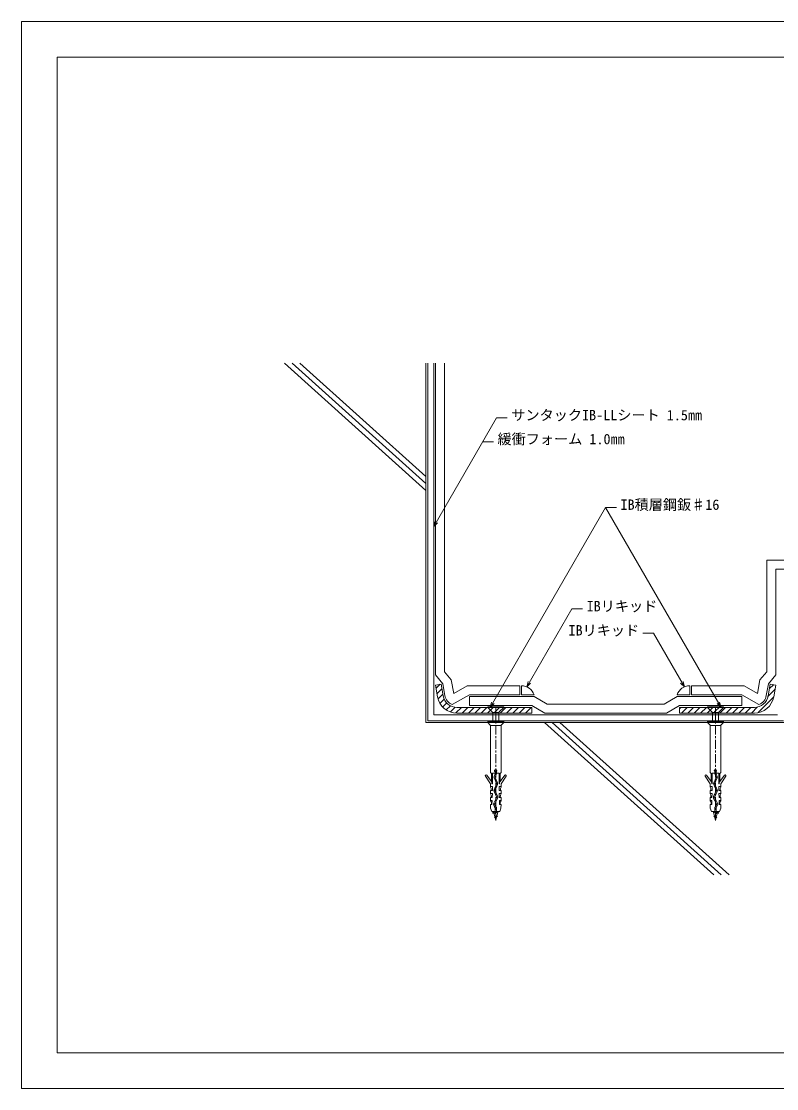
# Model space of a CAD drawing. Units: millimetres, scale not verified. Extents: x -840 to 840, y -594 to 594.
# Drawn here: x -840 to 1, y -594 to 594 of the extents above; entities that cross this region are included whole.
import ezdxf
from ezdxf.enums import TextEntityAlignment as Align

# ---------------------------------------------------------------- set-up
doc = ezdxf.new("R2010")
doc.units = ezdxf.units.MM
doc.header["$LTSCALE"] = 2
doc.linetypes.add('CHAIN1', pattern=[8, 5, -1, 1, -1])
for name, color, linetype, lineweight in [('0-0_輪郭線', 2, 'Continuous', 9), ('0-1_図面枠', 7, 'Continuous', 9), ('0-2_文字', 5, 'Continuous', 9), ('0-6_躯体', 7, 'Continuous', 9), ('0-7_IBｼｰﾄ', 7, 'Continuous', 9), ('0-8_IBリキッド', 7, 'Continuous', 9), ('0-9_部材(積層鋼板)', 4, 'Continuous', 9), ('0-A_部材(ﾋﾞｽ類)', 7, 'Continuous', 9), ('0-B_中心線', 2, 'CHAIN1', 9), ('0-C_寸法線', 7, 'Continuous', 9), ('0-D_緩衝フォーム', 7, 'Continuous', 9)]:
    doc.layers.add(name, color=color, linetype=linetype, lineweight=lineweight)
doc.styles.add('ＭＳ ゴシック', font='')
doc.styles.get('ＭＳ ゴシック').set_extended_font_data('MS Gothic')

msp = doc.modelspace()

# ---------------------------------------------------------------- linework, layer by layer
at = {"layer": '0-0_輪郭線'}
msp.add_lwpolyline([(800, 554), (-800, 554), (-800, -554), (800, -554)], close=True, dxfattribs=at)
at = {"layer": '0-1_図面枠'}
msp.add_lwpolyline([(840, -594), (840, 594), (-840, 594), (-840, -594)], close=True, dxfattribs=at)
at = {"layer": '0-6_躯体'}
for p, q in [((-547.125, 213.431), (-389.738, 71.768)), ((-538.552, 213.431), (-389.738, 79.403)), ((-529.997, 213.431), (-389.738, 87.236)), ((-389.738, -186.569), (-389.738, 213.431)), ((-257.669, -186.569), (-69.47, -355.966)), ((-249.095, -186.569), (-61.01, -355.966)), ((-240.54, -186.569), (-52.265, -355.966))]:
    msp.add_line(p, q, dxfattribs=at)
msp.add_lwpolyline([(-389.738, -186.569), (10.262, -186.569), (10.262, -26.569), (310.262, -26.569)], dxfattribs=at)
at = {"layer": '0-7_IBｼｰﾄ'}
for p, q in [((-379.071, -133.56), (-379.071, 213.431)), ((-369.071, -129.92), (-369.071, 213.431)), ((-10.405, -5.902), (310.262, -5.902)), ((-10.405, -129.92), (-10.405, -5.902)), ((-0.405, -15.902), (310.262, -15.902)), ((-0.405, -133.56), (-0.405, -15.902)), ((-361.482, -138.965), (-369.071, -129.92)), ((-17.994, -138.965), (-10.405, -129.92)), ((-0.405, -133.56), (-0.405, -129.127)), ((-358.807, -154.134), (-361.482, -138.965)), ((-20.669, -154.134), (-17.994, -138.965)), ((-358.807, -154.134), (-343.972, -145.569)), ((-343.972, -145.569), (-285.311, -145.569)), ((-285.311, -155.569), (-285.311, -145.569)), ((-35.504, -145.569), (-94.165, -145.569)), ((-94.165, -155.569), (-94.165, -145.569)), ((-20.669, -154.134), (-35.504, -145.569)), ((-360.362, -166.578), (-341.293, -155.569)), ((-341.293, -155.569), (-285.311, -155.569)), ((-269.311, -157.569), (-254.877, -165.902)), ((-254.877, -165.902), (-124.598, -165.902)), ((-110.165, -157.569), (-124.598, -165.902)), ((-38.183, -155.569), (-94.165, -155.569)), ((-19.114, -166.578), (-38.183, -155.569)), ((-271.991, -167.569), (-341.293, -167.569)), ((-271.991, -167.569), (-257.557, -175.902)), ((-257.557, -175.902), (-121.919, -175.902)), ((-107.485, -167.569), (-121.919, -175.902)), ((-107.485, -167.569), (-38.183, -167.569))]:
    msp.add_line(p, q, dxfattribs=at)
for points in [[(-368.555, -156.44), (-370.864, -143.341), (-379.071, -133.56)], [(-10.921, -156.44), (-8.611, -143.341), (-0.405, -133.56)], [(-341.293, -167.569), (-341.293, -157.569), (-269.311, -157.569)], [(-38.183, -167.569), (-38.183, -157.569), (-110.165, -157.569)]]:
    msp.add_lwpolyline(points, dxfattribs=at)
for centre, start, end in [((-355.293, -154.102), 190, 247.88812), ((-24.183, -154.102), 292.11188, 350)]:
    msp.add_arc(centre, 13.467, start, end, dxfattribs=at)
at = {"layer": '0-8_IBリキッド'}
for p, q in [((-283.311, -155.569), (-283.311, -145.569)), ((-96.165, -155.569), (-96.165, -145.569)), ((-283.311, -155.569), (-269.311, -155.569)), ((-96.165, -155.569), (-110.165, -155.569))]:
    msp.add_line(p, q, dxfattribs=at)
for centre, start, end in [((-283.311, -160.369), 18.92464, 90), ((-96.165, -160.369), 90, 161.07536)]:
    msp.add_arc(centre, 14.8, start, end, dxfattribs=at)
at = {"layer": '0-9_部材(積層鋼板)'}
for p, q in [((-378.452, -148.297), (-374.059, -143.904)), ((-377.392, -154.308), (-371.925, -148.841)), ((-9.191, -157.683), (-1.284, -149.775)), ((-7.578, -148.998), (-2.923, -144.344)), ((-376.157, -160.144), (-370.865, -154.852)), ((-374.078, -165.136), (-369.352, -160.41)), ((-370.989, -169.118), (-366.528, -164.657)), ((-19.866, -175.428), (-2.857, -158.419)), ((-367.127, -172.327), (-362.528, -167.728)), ((-362.407, -174.679), (-357.136, -169.407)), ((-356.458, -175.8), (-350.226, -169.569)), ((-355.293, -175.902), (-311.991, -175.902)), ((-349.489, -175.902), (-343.155, -169.569)), ((-342.418, -175.902), (-336.084, -169.569)), ((-335.346, -175.902), (-329.013, -169.569)), ((-328.275, -175.902), (-321.942, -169.569)), ((-321.204, -175.902), (-314.871, -169.569)), ((-307.062, -175.902), (-300.729, -169.569)), ((-299.991, -175.902), (-293.658, -169.569)), ((-292.92, -175.902), (-286.587, -169.569)), ((-285.849, -175.902), (-279.516, -169.569)), ((-278.778, -175.902), (-272.445, -169.569)), ((-107.485, -171.124), (-105.93, -169.569)), ((-105.192, -175.902), (-98.859, -169.569)), ((-98.121, -175.902), (-91.788, -169.569)), ((-91.05, -175.902), (-84.717, -169.569)), ((-83.979, -175.902), (-77.646, -169.569)), ((-76.908, -175.902), (-70.575, -169.569)), ((-24.183, -175.902), (-67.485, -175.902)), ((-62.766, -175.902), (-56.433, -169.569)), ((-55.695, -175.902), (-49.362, -169.569)), ((-48.624, -175.902), (-42.291, -169.569)), ((-41.553, -175.902), (-35.219, -169.569)), ((-34.482, -175.902), (-28.148, -169.569)), ((-27.411, -175.902), (-20.603, -169.094))]:
    msp.add_line(p, q, dxfattribs=at)
for points in [[(-370.524, -156.788), (-372.834, -143.688), (-379.071, -144.788), (-376.761, -157.887)], [(-8.951, -156.788), (-6.642, -143.688), (-0.405, -144.788), (-2.714, -157.887)], [(-311.991, -175.902), (-311.991, -169.569), (-355.293, -169.569)], [(-314.133, -175.902), (-311.991, -173.759), (-307.8, -169.569)], [(-69.837, -175.902), (-67.485, -173.55), (-63.504, -169.569)], [(-67.485, -175.902), (-67.485, -169.569), (-24.183, -169.569)]]:
    msp.add_lwpolyline(points, dxfattribs=at)
at = {"layer": '0-9_部材(積層鋼板)', "color": 7}
for points in [[(-370.524, -156.788), (-372.834, -143.688), (-379.071, -144.788), (-376.761, -157.887)], [(-8.951, -156.788), (-6.642, -143.688), (-0.405, -144.788), (-2.714, -157.887)], [(-355.293, -175.902), (-271.991, -175.902), (-271.991, -169.569), (-355.293, -169.569)], [(-24.183, -175.902), (-107.485, -175.902), (-107.485, -169.569), (-24.183, -169.569)]]:
    msp.add_lwpolyline(points, dxfattribs=at)
at = {"layer": '0-9_部材(積層鋼板)'}
for points in [[(-271.991, -175.902), (-271.991, -169.569), (-311.991, -169.569), (-311.991, -175.902)], [(-107.485, -175.902), (-107.485, -169.569), (-67.485, -169.569), (-67.485, -175.902)]]:
    msp.add_lwpolyline(points, close=True, dxfattribs=at)
for centre, radius, start, end in [((-355.293, -154.102), 21.8, 190, 270), ((-355.293, -154.102), 15.467, 190, 270), ((-24.183, -154.102), 15.467, 270, 350), ((-24.183, -154.102), 21.8, 270, 350)]:
    msp.add_arc(centre, radius, start, end, dxfattribs=at)
at = {"layer": '0-9_部材(積層鋼板)', "color": 7}
for centre, radius, start, end in [((-355.293, -154.102), 21.8, 190, 270), ((-355.293, -154.102), 15.467, 190, 270), ((-24.183, -154.102), 15.467, 270, 350), ((-24.183, -154.102), 21.8, 270, 350)]:
    msp.add_arc(centre, radius, start, end, dxfattribs=at)
at = {"layer": '0-A_部材(ﾋﾞｽ類)'}
for p, q in [((-320.991, -169.569), (-302.991, -169.569)), ((-308.651, -175.229), (-315.331, -175.229)), ((-315.331, -185.365), (-315.331, -176.057)), ((-308.651, -176.057), (-308.651, -185.365)), ((-58.485, -169.569), (-76.485, -169.569)), ((-70.825, -175.229), (-64.145, -175.229)), ((-70.825, -176.057), (-70.825, -185.365)), ((-64.145, -185.365), (-64.145, -176.057)), ((-320.985, -186.569), (-302.996, -186.569)), ((-305.991, -189.599), (-317.991, -189.599)), ((-58.491, -186.569), (-76.479, -186.569)), ((-73.485, -189.599), (-61.485, -189.599)), ((-312.82, -243.626), (-313.958, -246.474)), ((-313.911, -248.208), (-311.215, -254.023)), ((-312.735, -243.596), (-313.896, -246.497)), ((-313.851, -248.18), (-311.155, -253.995)), ((-312.725, -246.967), (-311.583, -244.111)), ((-310.182, -253.532), (-312.717, -247.627)), ((-312.687, -241.423), (-312.687, -243.005)), ((-312.664, -246.991), (-311.503, -244.089)), ((-310.121, -253.506), (-312.656, -247.601)), ((-312.621, -241.385), (-312.621, -243.005)), ((-311.36, -243.005), (-311.36, -241.385)), ((-311.294, -243.005), (-311.294, -241.423)), ((-69.355, -253.506), (-66.819, -247.601)), ((-69.294, -253.532), (-66.759, -247.627)), ((-65.625, -248.18), (-68.321, -253.995)), ((-65.565, -248.208), (-68.26, -254.023)), ((-68.182, -243.005), (-68.182, -241.423)), ((-68.115, -243.005), (-68.115, -241.385)), ((-66.812, -246.991), (-67.973, -244.089)), ((-66.75, -246.967), (-67.892, -244.111)), ((-66.855, -241.385), (-66.855, -243.005)), ((-66.788, -241.423), (-66.788, -243.005)), ((-66.741, -243.596), (-65.58, -246.497)), ((-66.656, -243.626), (-65.518, -246.474)), ((-316.35, -252.575), (-316.746, -252.058)), ((-311.201, -254.941), (-313.938, -261.338)), ((-311.14, -254.967), (-313.877, -261.364)), ((-312.916, -261.779), (-310.175, -255.447)), ((-312.856, -261.806), (-310.114, -255.473)), ((-307.631, -252.575), (-307.235, -252.058)), ((-71.845, -252.575), (-72.24, -252.058)), ((-66.62, -261.806), (-69.362, -255.473)), ((-66.559, -261.779), (-69.301, -255.447)), ((-68.335, -254.967), (-65.599, -261.364)), ((-68.274, -254.941), (-65.538, -261.338)), ((-63.125, -252.575), (-62.73, -252.058)), ((-311.238, -270.365), (-314.333, -276.21)), ((-311.181, -270.399), (-314.275, -276.242)), ((-313.921, -263.098), (-311.164, -269.227)), ((-313.861, -263.07), (-311.104, -269.198)), ((-313.168, -276.796), (-309.995, -270.86)), ((-313.11, -276.828), (-309.937, -270.891)), ((-310.008, -268.582), (-312.903, -262.555)), ((-309.939, -268.57), (-312.844, -262.526)), ((-66.366, -276.828), (-69.539, -270.891)), ((-69.536, -268.57), (-66.632, -262.526)), ((-66.308, -276.796), (-69.481, -270.86)), ((-69.468, -268.582), (-66.572, -262.555)), ((-65.615, -263.07), (-68.371, -269.198)), ((-65.554, -263.098), (-68.312, -269.227)), ((-68.295, -270.399), (-65.201, -276.242)), ((-68.238, -270.365), (-65.143, -276.21)), ((-314.332, -278.51), (-312.881, -281.245)), ((-314.274, -278.479), (-312.823, -281.214)), ((-311.7, -280.581), (-313.155, -277.946)), ((-311.642, -280.548), (-313.097, -277.914)), ((-312.637, -281.96), (-312.703, -281.96)), ((-312.703, -281.96), (-312.664, -285.365)), ((-311.278, -281.96), (-311.344, -281.96)), ((-311.318, -285.365), (-311.278, -281.96)), ((-68.198, -281.96), (-68.131, -281.96)), ((-68.158, -285.365), (-68.198, -281.96)), ((-67.834, -280.548), (-66.378, -277.914)), ((-67.776, -280.581), (-66.321, -277.946)), ((-66.839, -281.96), (-66.773, -281.96)), ((-66.773, -281.96), (-66.812, -285.365)), ((-65.202, -278.479), (-66.653, -281.214)), ((-65.144, -278.51), (-66.595, -281.245)), ((-309.644, -285.365), (-315.666, -287.468)), ((-310.217, -285.365), (-315.666, -287.268)), ((-314.577, -285.365), (-314.405, -286.007)), ((-309.405, -285.365), (-313.824, -288.175)), ((-310.094, -290.918), (-313.374, -292.062)), ((-310.094, -291.118), (-313.374, -292.262)), ((-310.724, -290.288), (-312.907, -291.595)), ((-311.044, -291.483), (-312.655, -292.538)), ((-70.071, -285.365), (-65.652, -288.175)), ((-69.831, -285.365), (-63.81, -287.468)), ((-69.382, -290.918), (-66.102, -292.062)), ((-69.382, -291.118), (-66.102, -292.262)), ((-69.259, -285.365), (-63.81, -287.268)), ((-68.752, -290.288), (-66.568, -291.595)), ((-68.432, -291.483), (-66.821, -292.538)), ((-64.899, -285.365), (-65.071, -286.007))]:
    msp.add_line(p, q, dxfattribs=at)
for points in [[(-315.916, -174.643), (-320.991, -169.569), (-320.991, -168.969), (-302.991, -168.969), (-302.991, -169.569), (-308.065, -174.643)], [(-63.559, -174.643), (-58.485, -169.569), (-58.485, -168.969), (-76.485, -168.969), (-76.485, -169.569), (-71.411, -174.643)], [(-305.909, -189.482), (-302.996, -186.569), (-302.996, -185.365), (-320.985, -185.365), (-320.985, -186.569), (-318.072, -189.482)], [(-317.955, -189.765), (-317.955, -242.439), (-317.919, -242.439), (-317.777, -242.51), (-317.635, -242.51), (-317.492, -242.581), (-317.076, -242.674)], [(-306.905, -242.674), (-306.489, -242.581), (-306.347, -242.51), (-306.204, -242.51), (-306.062, -242.439), (-306.027, -242.439), (-306.027, -189.765)], [(-73.566, -189.482), (-76.479, -186.569), (-76.479, -185.365), (-58.491, -185.365), (-58.491, -186.569), (-61.404, -189.482)], [(-72.57, -242.674), (-72.987, -242.581), (-73.129, -242.51), (-73.271, -242.51), (-73.414, -242.439), (-73.449, -242.439), (-73.449, -189.765)], [(-61.521, -189.765), (-61.521, -242.439), (-61.557, -242.439), (-61.699, -242.51), (-61.841, -242.51), (-61.983, -242.581), (-62.4, -242.674)], [(-323.487, -246.192), (-317.991, -254.587), (-317.813, -257.787), (-315.679, -257.787), (-315.679, -262.232), (-317.991, -262.232), (-317.813, -265.467), (-315.786, -265.467), (-315.928, -269.876), (-317.991, -269.876), (-317.813, -273.112), (-316.071, -273.112), (-316.213, -277.556), (-317.991, -277.556), (-317.775, -281.837), (-316.491, -285.365), (-307.491, -285.365), (-306.206, -281.837), (-305.991, -277.556), (-307.768, -277.556), (-307.911, -273.112), (-306.168, -273.112), (-305.991, -269.876), (-308.053, -269.876), (-308.195, -265.467), (-306.168, -265.467), (-305.991, -262.232), (-308.302, -262.232), (-308.302, -257.787), (-306.168, -257.787), (-305.991, -254.587), (-300.494, -246.192)], [(-316.746, -243.079), (-316.746, -252.058), (-322.041, -245.127)], [(-312.687, -242.863), (-315.679, -242.863), (-315.679, -254.588), (-316.213, -254.588), (-316.213, -253.082)], [(-311.294, -242.863), (-308.302, -242.863), (-308.302, -254.588), (-307.769, -254.588), (-307.769, -253.082)], [(-301.94, -245.127), (-307.235, -252.058), (-307.235, -243.079)], [(-55.989, -246.192), (-61.485, -254.587), (-61.663, -257.787), (-63.796, -257.787), (-63.796, -262.232), (-61.485, -262.232), (-61.663, -265.467), (-63.69, -265.467), (-63.547, -269.876), (-61.485, -269.876), (-61.663, -273.112), (-63.405, -273.112), (-63.263, -277.556), (-61.485, -277.556), (-61.701, -281.837), (-62.985, -285.365), (-71.985, -285.365), (-73.269, -281.837), (-73.485, -277.556), (-71.707, -277.556), (-71.565, -273.112), (-73.307, -273.112), (-73.485, -269.876), (-71.423, -269.876), (-71.281, -265.467), (-73.307, -265.467), (-73.485, -262.232), (-71.174, -262.232), (-71.174, -257.787), (-73.307, -257.787), (-73.485, -254.587), (-78.982, -246.192)], [(-77.536, -245.127), (-72.24, -252.058), (-72.24, -243.079)], [(-68.182, -242.863), (-71.174, -242.863), (-71.174, -254.588), (-71.707, -254.588), (-71.707, -253.082)], [(-66.788, -242.863), (-63.796, -242.863), (-63.796, -254.588), (-63.263, -254.588), (-63.263, -253.082)], [(-62.73, -243.079), (-62.73, -252.058), (-57.434, -245.127)], [(-317.813, -257.787), (-317.813, -258.285), (-317.208, -259.814), (-317.137, -262.232)], [(-306.168, -257.787), (-306.168, -258.285), (-306.773, -259.814), (-306.844, -262.232)], [(-73.307, -257.787), (-73.307, -258.285), (-72.703, -259.814), (-72.632, -262.232)], [(-61.663, -257.787), (-61.663, -258.285), (-62.267, -259.814), (-62.338, -262.232)], [(-317.031, -269.876), (-317.066, -267.459), (-317.813, -265.859), (-317.813, -265.467)], [(-317.813, -273.112), (-317.813, -273.467), (-316.924, -275.139), (-316.888, -277.556)], [(-306.168, -273.112), (-306.168, -273.467), (-307.057, -275.139), (-307.093, -277.556)], [(-306.951, -269.876), (-306.915, -267.459), (-306.168, -265.859), (-306.168, -265.467)], [(-72.525, -269.876), (-72.561, -267.459), (-73.307, -265.859), (-73.307, -265.467)], [(-73.307, -273.112), (-73.307, -273.467), (-72.418, -275.139), (-72.383, -277.556)], [(-61.663, -273.112), (-61.663, -273.467), (-62.552, -275.139), (-62.587, -277.556)], [(-62.445, -269.876), (-62.41, -267.459), (-61.663, -265.859), (-61.663, -265.467)], [(-312.637, -285.365), (-312.637, -283.411), (-311.344, -283.411), (-311.344, -285.365)], [(-66.839, -285.365), (-66.839, -283.411), (-68.131, -283.411), (-68.131, -285.365)], [(-313.562, -285.365), (-314.405, -286.007), (-315.666, -287.268), (-315.666, -287.468), (-313.824, -288.175), (-312.907, -291.595), (-313.374, -292.062), (-313.374, -292.262), (-312.655, -292.538), (-311.991, -295.016), (-311.044, -291.483), (-310.094, -291.118), (-310.094, -290.918), (-310.724, -290.288), (-309.405, -285.365)], [(-65.914, -285.365), (-65.071, -286.007), (-63.81, -287.268), (-63.81, -287.468), (-65.652, -288.175), (-66.568, -291.595), (-66.102, -292.062), (-66.102, -292.262), (-66.821, -292.538), (-67.485, -295.016), (-68.432, -291.483), (-69.382, -291.118), (-69.382, -290.918), (-68.752, -290.288), (-70.071, -285.365)]]:
    msp.add_lwpolyline(points, dxfattribs=at)
for centre, radius, start, end in [((-317.331, -176.057), 2, 0, 45), ((-306.651, -176.057), 2, 135, 180), ((-72.825, -176.057), 2, 0, 45), ((-62.145, -176.057), 2, 135, 180), ((-318.355, -189.765), 0.4, 0, 45), ((-305.627, -189.765), 0.4, 135, 180), ((-73.849, -189.765), 0.4, 0, 45), ((-61.121, -189.765), 0.4, 135, 180), ((-322.755, -245.672), 0.898, 37.38183, 215.39037), ((-317.159, -243.079), 0.413, 0, 78.37519), ((-311.925, -247.287), 2.19, 158.2146, 204.87271), ((-311.925, -247.287), 2.123, 158.17187, 204.87271), ((-311.991, -240.247), 1.367, 300.64443, 239.35557), ((-311.991, -240.247), 1.301, 298.99242, 241.00758), ((-314.214, -243.005), 1.526, 335.97512, 0), ((-311.925, -247.287), 0.863, 158.20137, 203.23665), ((-314.214, -243.005), 1.593, 338.19323, 0), ((-311.925, -247.287), 0.796, 158.19323, 203.23665), ((-314.214, -243.005), 2.853, 337.19074, 0), ((-314.214, -243.005), 2.92, 338.19323, 0), ((-306.822, -243.079), 0.413, 101.62481, 180), ((-301.226, -245.672), 0.898, 324.60963, 142.61817), ((-78.25, -245.672), 0.898, 37.38183, 215.39037), ((-72.654, -243.079), 0.413, 0, 78.37519), ((-67.485, -240.247), 1.367, 300.64443, 239.35557), ((-67.485, -240.247), 1.301, 298.99242, 241.00758), ((-65.262, -243.005), 2.92, 180, 201.80677), ((-65.262, -243.005), 2.853, 180, 202.80926), ((-65.262, -243.005), 1.593, 180, 201.80677), ((-67.551, -247.287), 0.796, 336.76335, 21.80677), ((-65.262, -243.005), 1.526, 180, 204.02488), ((-67.551, -247.287), 0.863, 336.76335, 21.79863), ((-67.551, -247.287), 2.123, 335.12729, 21.82813), ((-67.551, -247.287), 2.19, 335.12729, 21.7854), ((-62.317, -243.079), 0.413, 101.62481, 180), ((-56.721, -245.672), 0.898, 324.60963, 142.61817), ((-317.213, -253.082), 1, 0, 30.42714), ((-311.925, -262.199), 2.19, 156.84042, 204.22194), ((-312.239, -254.498), 1.128, 336.84042, 24.87271), ((-312.239, -254.498), 1.194, 336.84042, 24.87271), ((-312.367, -254.498), 2.389, 336.58818, 23.8287), ((-312.367, -254.498), 2.455, 336.58818, 23.8287), ((-306.769, -253.082), 1, 149.57286, 180), ((-72.707, -253.082), 1, 0, 30.42714), ((-67.109, -254.498), 2.455, 156.1713, 203.41182), ((-67.109, -254.498), 2.389, 156.1713, 203.41182), ((-67.237, -254.498), 1.194, 155.12729, 203.15958), ((-67.237, -254.498), 1.128, 155.12729, 203.15958), ((-67.551, -262.199), 2.19, 335.77806, 23.15958), ((-62.263, -253.082), 1, 149.57286, 180), ((-311.925, -262.199), 2.123, 156.84042, 204.22194), ((-312.066, -262.153), 0.929, 156.27812, 205.66734), ((-312.066, -262.153), 0.863, 156.27812, 205.66734), ((-312.172, -269.733), 1.128, 325.90086, 26.66039), ((-312.172, -269.733), 1.194, 326.07565, 26.59167), ((-312.101, -269.733), 2.389, 331.85925, 28.78795), ((-312.101, -269.733), 2.455, 331.85949, 28.27499), ((-67.374, -269.733), 2.455, 151.72501, 208.14051), ((-67.374, -269.733), 2.389, 151.21205, 208.14075), ((-67.303, -269.733), 1.194, 153.40833, 213.92435), ((-67.303, -269.733), 1.128, 153.33961, 214.09914), ((-67.41, -262.153), 0.863, 334.33266, 23.72188), ((-67.41, -262.153), 0.929, 334.33266, 23.72188), ((-67.551, -262.199), 2.123, 335.77806, 23.15958), ((-312.163, -277.359), 2.455, 152.09899, 207.95156), ((-312.163, -277.359), 2.389, 152.09899, 207.95156), ((-312.115, -277.359), 1.194, 151.87656, 209.41932), ((-312.115, -277.359), 1.128, 151.87656, 209.43109), ((-314.229, -281.96), 1.526, 0, 27.95156), ((-314.229, -281.96), 1.593, 0, 27.95156), ((-314.198, -281.96), 2.853, 0, 28.91197), ((-314.198, -281.96), 2.92, 0, 28.91198), ((-65.278, -281.96), 2.92, 151.08802, 180), ((-65.278, -281.96), 2.853, 151.08803, 180), ((-65.246, -281.96), 1.593, 152.04844, 180), ((-65.246, -281.96), 1.526, 152.04844, 180), ((-67.361, -277.359), 1.128, 330.56891, 28.12344), ((-67.361, -277.359), 1.194, 330.58068, 28.12344), ((-67.312, -277.359), 2.389, 332.04844, 27.90101), ((-67.312, -277.359), 2.455, 332.04844, 27.90101)]:
    msp.add_arc(centre, radius, start, end, dxfattribs=at)
at = {"layer": '0-B_中心線'}
for p, q in [((-311.991, -295.705), (-311.991, -176.235)), ((-67.485, -295.705), (-67.485, -176.235))]:
    msp.add_line(p, q, dxfattribs=at)
at = {"layer": '0-C_寸法線'}
for p, q in [((-326.661, 125.892), (-314.661, 125.892)), ((-318.161, -169.569), (-189.738, 52.869)), ((-189.738, 52.869), (-177.738, 52.869)), ((-61.315, -169.569), (-189.738, 52.869)), ((-277.473, -146.769), (-227.418, -60.07)), ((-227.418, -60.07), (-215.418, -60.07)), ((-136.505, -87.008), (-148.505, -87.008)), ((-102.003, -146.769), (-136.505, -87.008))]:
    msp.add_line(p, q, dxfattribs=at)
for points in [[(-381.071, 31.649), (-311.264, 152.56), (-299.264, 152.56)], [(-376.829, 35.891), (-381.071, 31.649), (-379.518, 37.444)], [(-273.23, -142.526), (-277.473, -146.769), (-275.92, -140.973)], [(-106.245, -142.526), (-102.003, -146.769), (-103.555, -140.973)], [(-313.918, -165.326), (-318.161, -169.569), (-316.608, -163.773)], [(-65.558, -165.326), (-61.315, -169.569), (-62.868, -163.773)]]:
    msp.add_lwpolyline(points, dxfattribs=at)
at = {"layer": '0-D_緩衝フォーム'}
for p, q in [((-387.738, -184.569), (-387.738, 213.431)), ((-381.071, -177.902), (-381.071, 213.431)), ((-381.071, -177.902), (1.595, -177.902)), ((-387.738, -184.569), (8.262, -184.569))]:
    msp.add_line(p, q, dxfattribs=at)

# ---------------------------------------------------------------- texts
at = {"layer": '0-2_文字', "color": 7, "style": 'ＭＳ ゴシック'}
for s, p in [('サンタックIB-LLシート 1.5㎜', (-294.723, 146.501)), ('緩衝フォーム 1.0㎜', (-310.12, 119.833)), ('IB積層鋼鈑♯16', (-173.197, 46.81)), ('IBリキッド', (-210.877, -66.129)), ('IBリキッド', (-231.075, -93.067))]:
    msp.add_text(s, height=11.54, dxfattribs=at).set_placement(p, align=Align.BOTTOM_LEFT)

doc.saveas('drawing.dxf')
